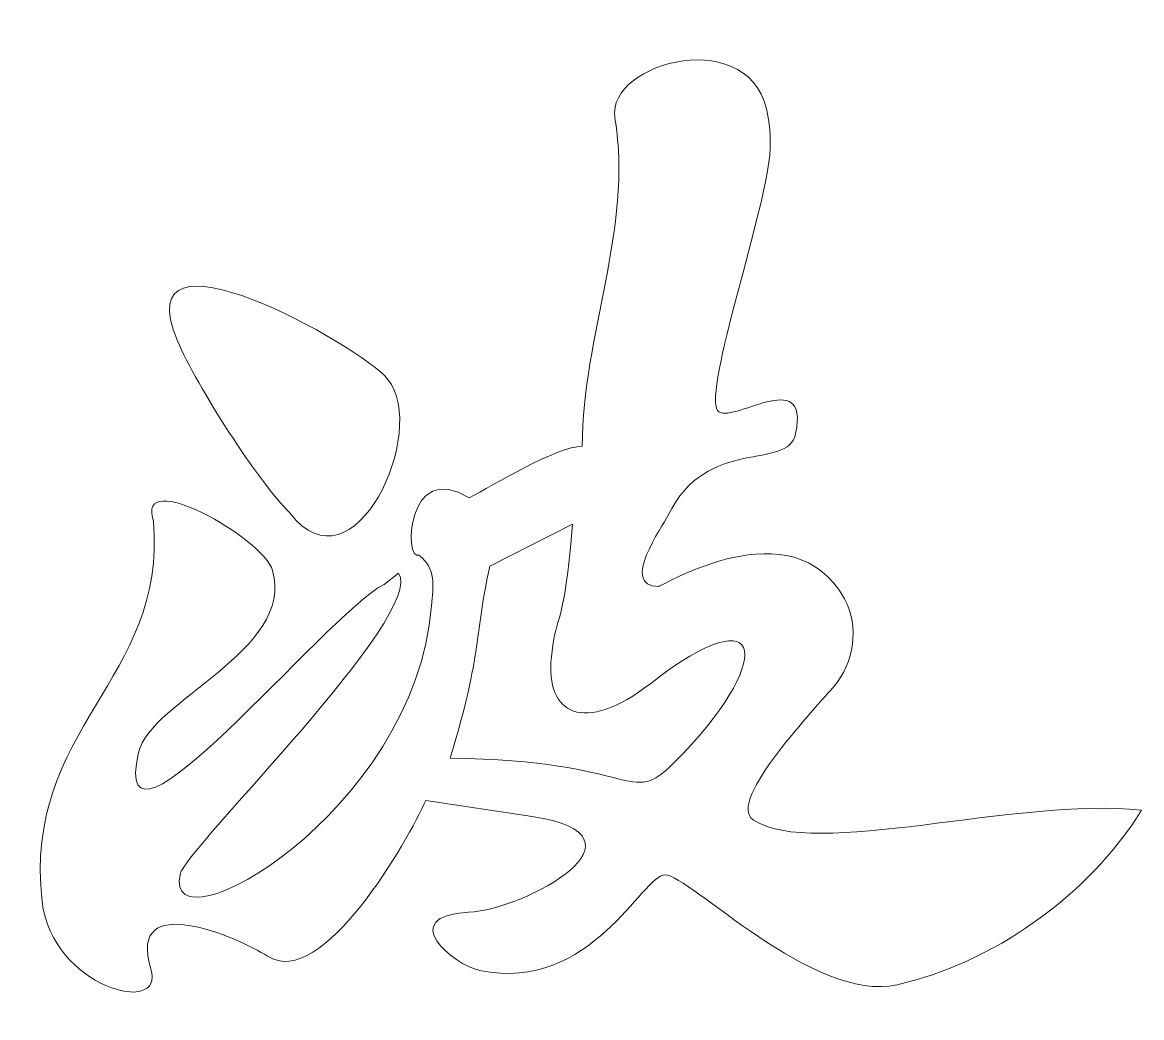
# Model space of a CAD drawing. Header units: millimetres. Extents: x -113.8 to -103.2, y -36.9 to -27.6.
import ezdxf

# ---------------------------------------------------------------- set-up
doc = ezdxf.new("R2010")
doc.units = ezdxf.units.MM
doc.header["$MEASUREMENT"] = 0
doc.layers.add('layer 1', color=7, linetype='Continuous', true_color=0xffffff)

msp = doc.modelspace()

# ---------------------------------------------------------------- linework, layer by layer
at = {"layer": 'layer 1', "color": 22, "lineweight": 9, "true_color": 0xa52900}
for points, knots in [([(-112.5198, -32.2444), (-112.6935, -31.727), (-111.4882, -32.4036), (-111.4018, -32.709), (-111.4018, -32.709), (-111.1898, -33.4585), (-112.5488, -33.929), (-112.6602, -34.4161), (-112.6602, -34.4161), (-112.9474, -35.6719), (-110.9146, -33.1331), (-110.3565, -32.8382), (-110.3565, -32.8382), (-110.3565, -32.8382), (-110.2207, -32.7316), (-110.2207, -32.7316), (-110.2207, -32.7316), (-109.9546, -33.1191), (-112.2176, -35.3158), (-112.2704, -35.5609), (-112.2704, -35.5609), (-112.4333, -36.3171), (-110.0694, -34.986), (-109.9099, -33.0399), (-109.9099, -33.0399), (-109.8949, -32.8569), (-109.8642, -32.6887), (-110.0281, -32.5641), (-110.0281, -32.5641), (-110.1719, -32.6298), (-110.1471, -31.6557), (-109.5564, -32.0268), (-109.5564, -32.0268), (-109.3381, -31.9086), (-108.7339, -31.5413), (-108.4953, -31.5413), (-108.4953, -31.5413), (-108.4953, -30.4976), (-108.0191, -29.5067), (-108.1891, -28.4584), (-108.1891, -28.4584), (-108.2746, -27.931), (-106.8755, -27.562), (-106.7512, -28.4538), (-106.7512, -28.4538), (-106.7049, -28.7861), (-106.7153, -28.8987), (-107.0451, -30.1294), (-107.0451, -30.1294), (-107.1806, -30.6351), (-107.2926, -31.1172), (-107.2256, -31.2055), (-107.2256, -31.2055), (-107.1095, -31.3582), (-106.358, -30.7685), (-106.4933, -31.4214), (-106.4933, -31.4214), (-106.5685, -31.7844), (-107.3225, -31.4309), (-107.6927, -32.1943), (-107.6927, -32.1943), (-107.7379, -32.2875), (-108.1503, -32.8586), (-107.7788, -32.8586), (-107.7788, -32.8586), (-107.7526, -32.8586), (-106.5206, -32.0928), (-106.0354, -32.974), (-106.0354, -32.974), (-105.8925, -33.2335), (-105.9482, -33.5764), (-106.1306, -33.7928), (-106.1306, -33.7928), (-106.2793, -33.9692), (-107.1511, -34.8765), (-106.8923, -35.0483), (-106.8923, -35.0483), (-106.3266, -35.4239), (-104.4281, -34.8352), (-103.2467, -34.9576), (-103.2467, -34.9576), (-103.7497, -35.7697), (-104.6565, -36.3989), (-105.5411, -36.597), (-105.5411, -36.597), (-106.3257, -36.7727), (-107.4925, -35.5672), (-107.7178, -35.5655), (-107.7178, -35.5655), (-107.9337, -35.5639), (-108.4059, -36.6769), (-109.4566, -36.463), (-109.4566, -36.463), (-109.7106, -36.4113), (-110.2474, -35.9531), (-109.5631, -35.9169), (-109.5631, -35.9169), (-109.0209, -35.8882), (-107.7726, -35.1986), (-108.967, -35.0166), (-108.967, -35.0166), (-108.967, -35.0166), (-109.9646, -34.8666), (-109.9646, -34.8666), (-109.9646, -34.8666), (-110.1243, -35.233), (-110.9376, -36.6582), (-111.4495, -36.3289), (-111.4495, -36.3289), (-111.724, -36.1523), (-112.7755, -35.6964), (-112.5445, -36.4467), (-112.5445, -36.4467), (-112.4031, -36.9058), (-113.4736, -36.6187), (-113.5651, -35.8145), (-113.5651, -35.8145), (-113.7501, -34.1884), (-112.3924, -33.7371), (-112.5198, -32.2444)], [0, 0, 0, 0, 0.0333333, 0.0333333, 0.0333333, 0.0333333, 0.0666667, 0.0666667, 0.0666667, 0.0666667, 0.1, 0.1, 0.1, 0.1, 0.1333333, 0.1333333, 0.1333333, 0.1333333, 0.1666667, 0.1666667, 0.1666667, 0.1666667, 0.2, 0.2, 0.2, 0.2, 0.2333333, 0.2333333, 0.2333333, 0.2333333, 0.2666667, 0.2666667, 0.2666667, 0.2666667, 0.3, 0.3, 0.3, 0.3, 0.3333333, 0.3333333, 0.3333333, 0.3333333, 0.3666667, 0.3666667, 0.3666667, 0.3666667, 0.4, 0.4, 0.4, 0.4, 0.4333333, 0.4333333, 0.4333333, 0.4333333, 0.4666667, 0.4666667, 0.4666667, 0.4666667, 0.5, 0.5, 0.5, 0.5, 0.5333333, 0.5333333, 0.5333333, 0.5333333, 0.5666667, 0.5666667, 0.5666667, 0.5666667, 0.6, 0.6, 0.6, 0.6, 0.6333333, 0.6333333, 0.6333333, 0.6333333, 0.6666667, 0.6666667, 0.6666667, 0.6666667, 0.7, 0.7, 0.7, 0.7, 0.7333333, 0.7333333, 0.7333333, 0.7333333, 0.7666667, 0.7666667, 0.7666667, 0.7666667, 0.8, 0.8, 0.8, 0.8, 0.8333333, 0.8333333, 0.8333333, 0.8333333, 0.8666667, 0.8666667, 0.8666667, 0.8666667, 0.9, 0.9, 0.9, 0.9, 0.9333333, 0.9333333, 0.9333333, 0.9333333, 0.9666667, 0.9666667, 0.9666667, 0.9666667, 1, 1, 1, 1]), ([(-111.241, -32.1672), (-110.6367, -32.9513), (-109.9324, -31.3948), (-110.3203, -30.9134), (-110.3203, -30.9134), (-110.5762, -30.5958), (-112.8047, -29.3503), (-112.2951, -30.5508), (-112.2951, -30.5508), (-112.1117, -30.9829), (-111.541, -31.8672), (-111.241, -32.1672)], [0, 0, 0, 0, 0.3333333, 0.3333333, 0.3333333, 0.3333333, 0.6666667, 0.6666667, 0.6666667, 0.6666667, 1, 1, 1, 1]), ([(-109.3638, -32.6681), (-109.3638, -32.6681), (-108.586, -32.2716), (-108.586, -32.2716), (-108.586, -32.2716), (-108.6814, -33.3473), (-108.7325, -33.0366), (-108.7856, -33.5183), (-108.7856, -33.5183), (-108.8451, -34.0584), (-108.4803, -34.2533), (-107.8536, -33.7674), (-107.8536, -33.7674), (-106.7386, -32.903), (-106.6941, -33.5697), (-107.6384, -34.5177), (-107.6384, -34.5177), (-108.0576, -34.9385), (-107.97, -34.4868), (-109.7357, -34.4701), (-109.7357, -34.4701), (-109.4276, -33.4563), (-109.508, -33.3), (-109.3638, -32.6681)], [0, 0, 0, 0, 0.1666667, 0.1666667, 0.1666667, 0.1666667, 0.3333333, 0.3333333, 0.3333333, 0.3333333, 0.5, 0.5, 0.5, 0.5, 0.6666667, 0.6666667, 0.6666667, 0.6666667, 0.8333333, 0.8333333, 0.8333333, 0.8333333, 1, 1, 1, 1])]:
    msp.add_open_spline(points, degree=3, knots=knots, dxfattribs=at)

doc.saveas('drawing.dxf')
